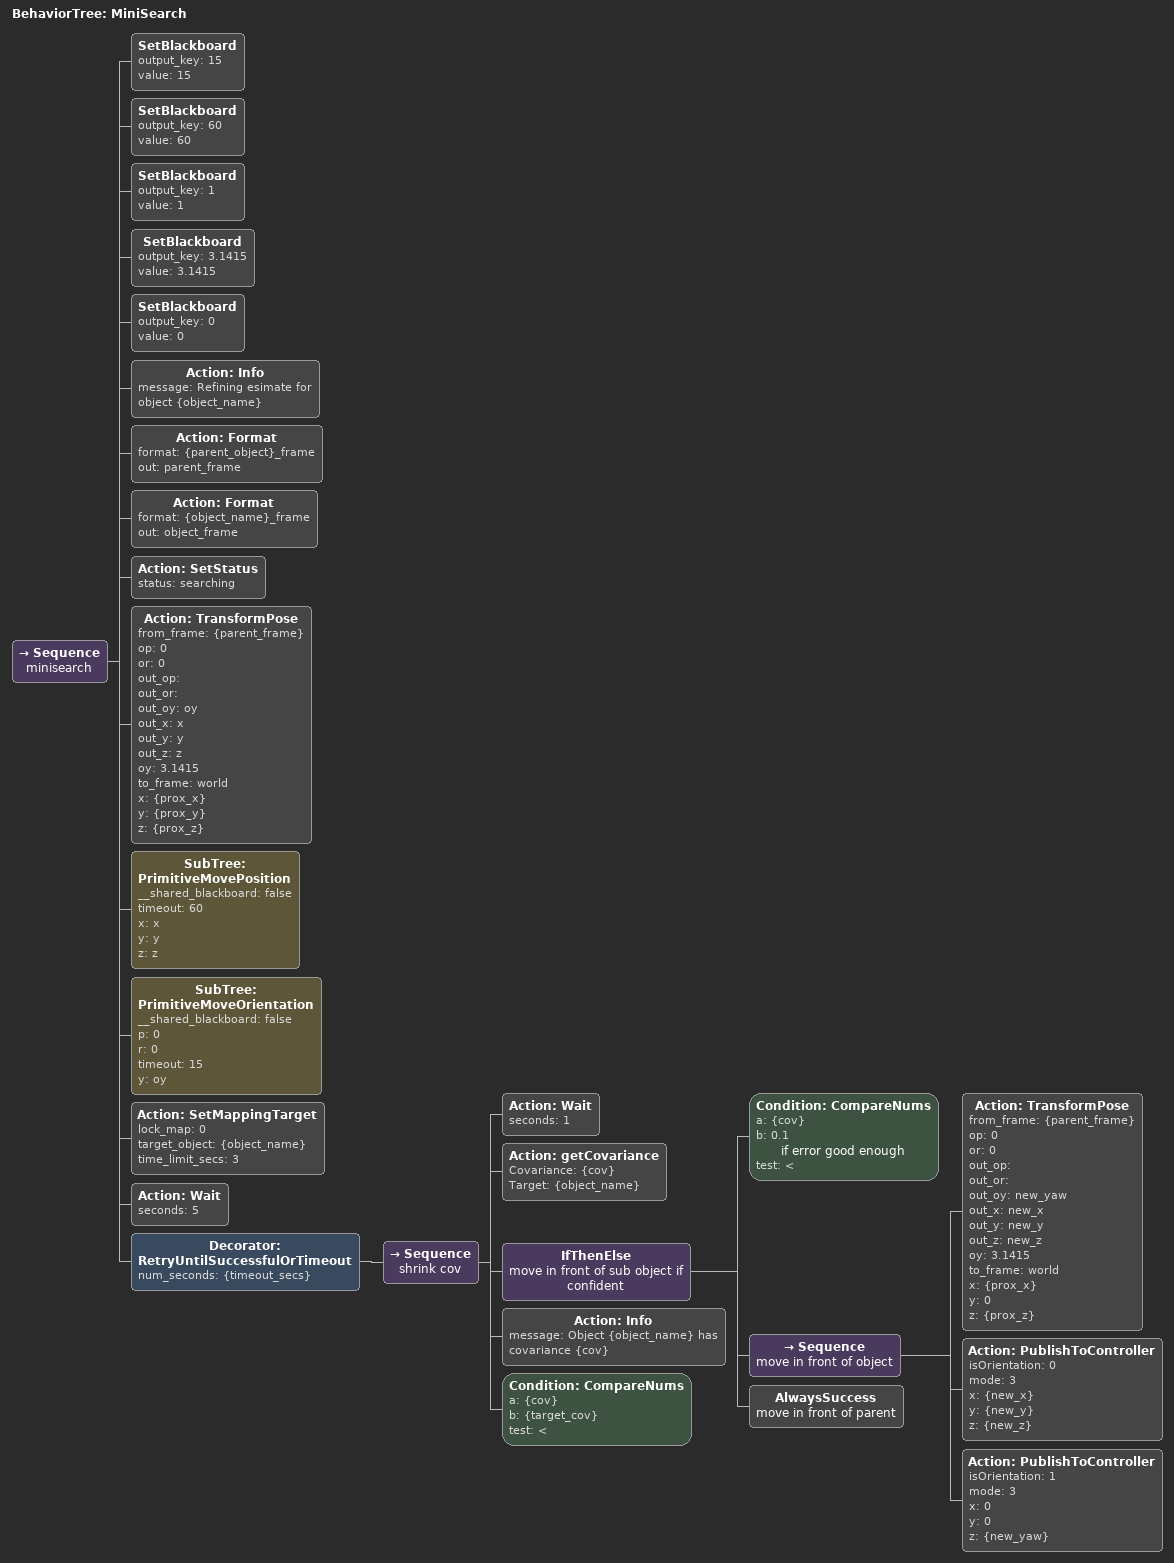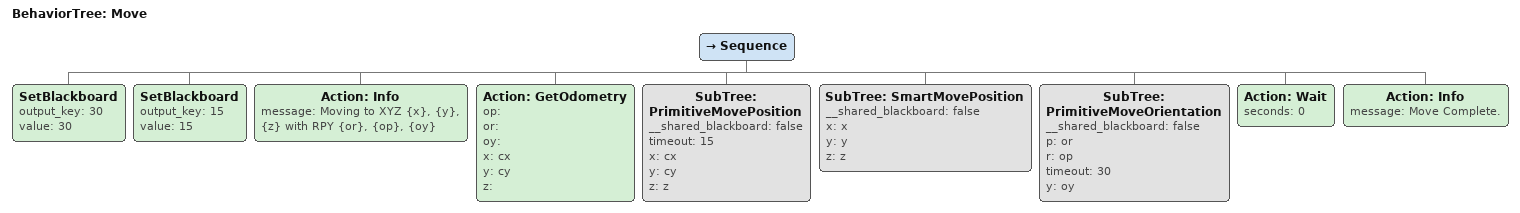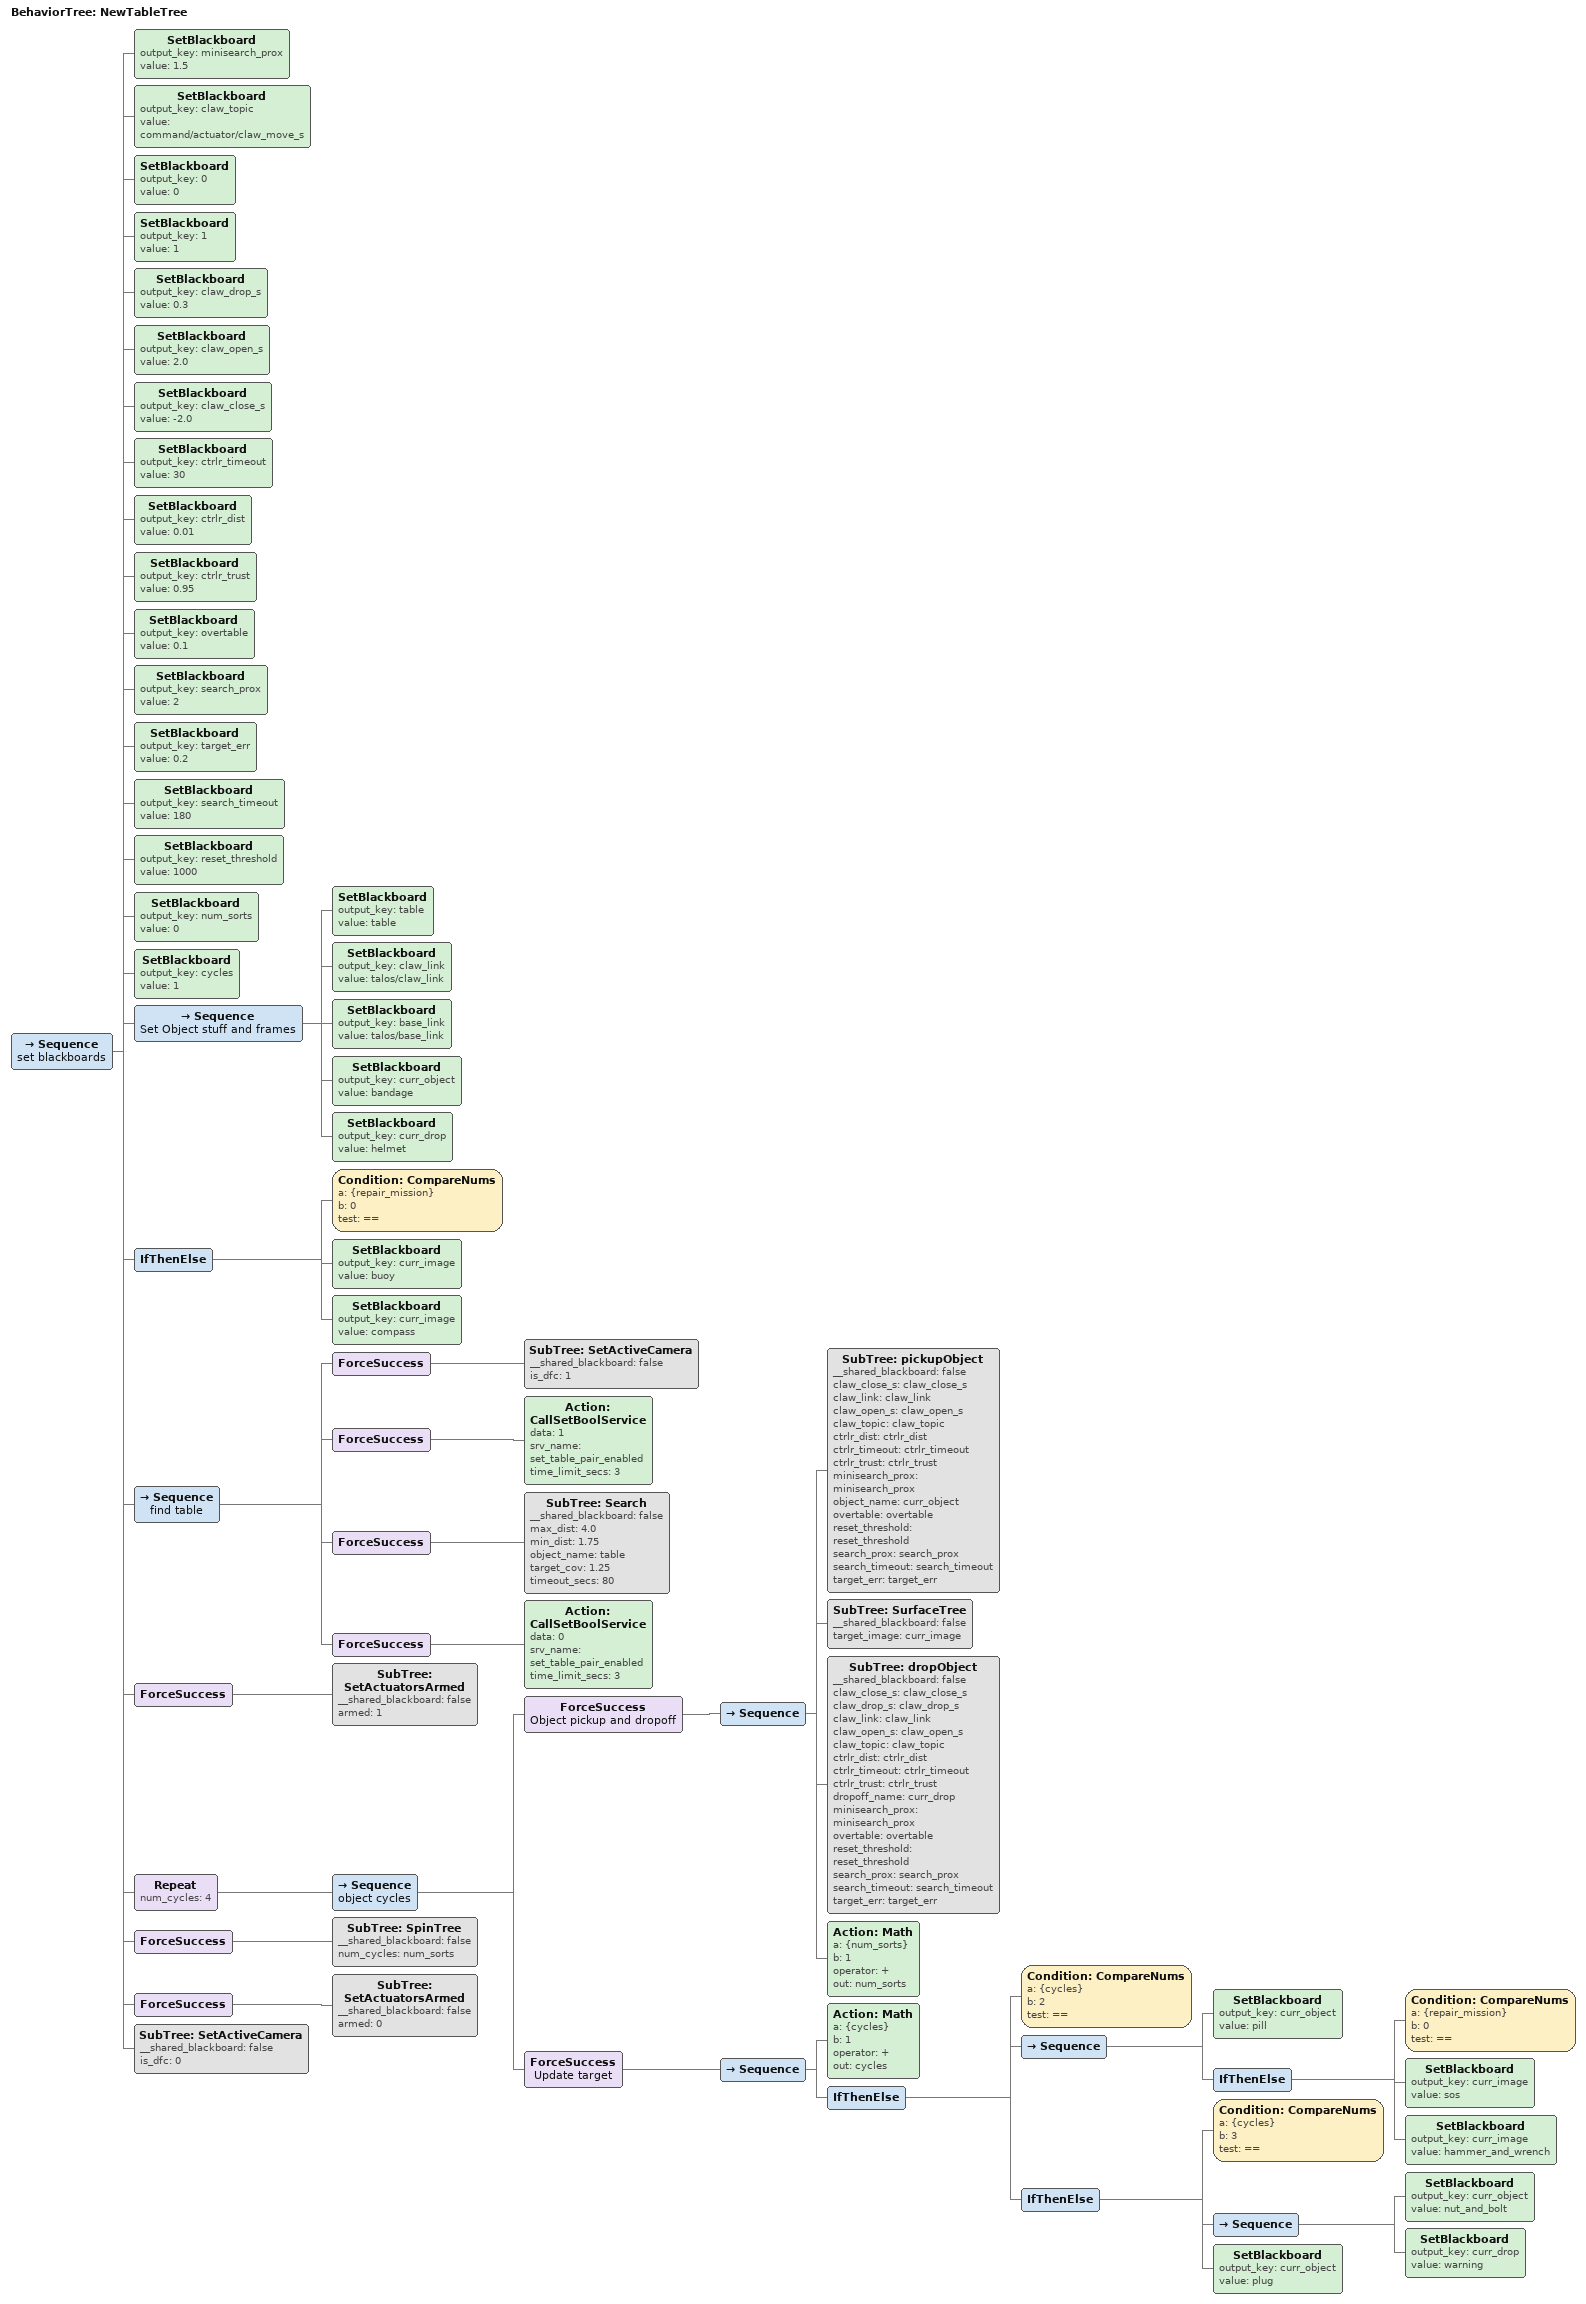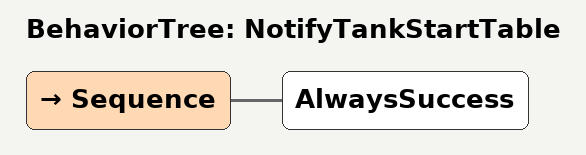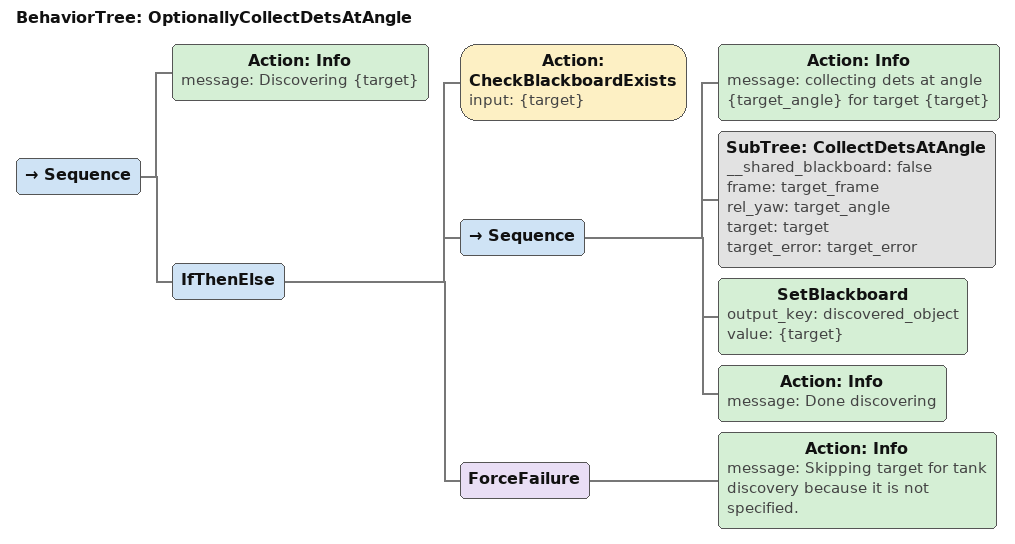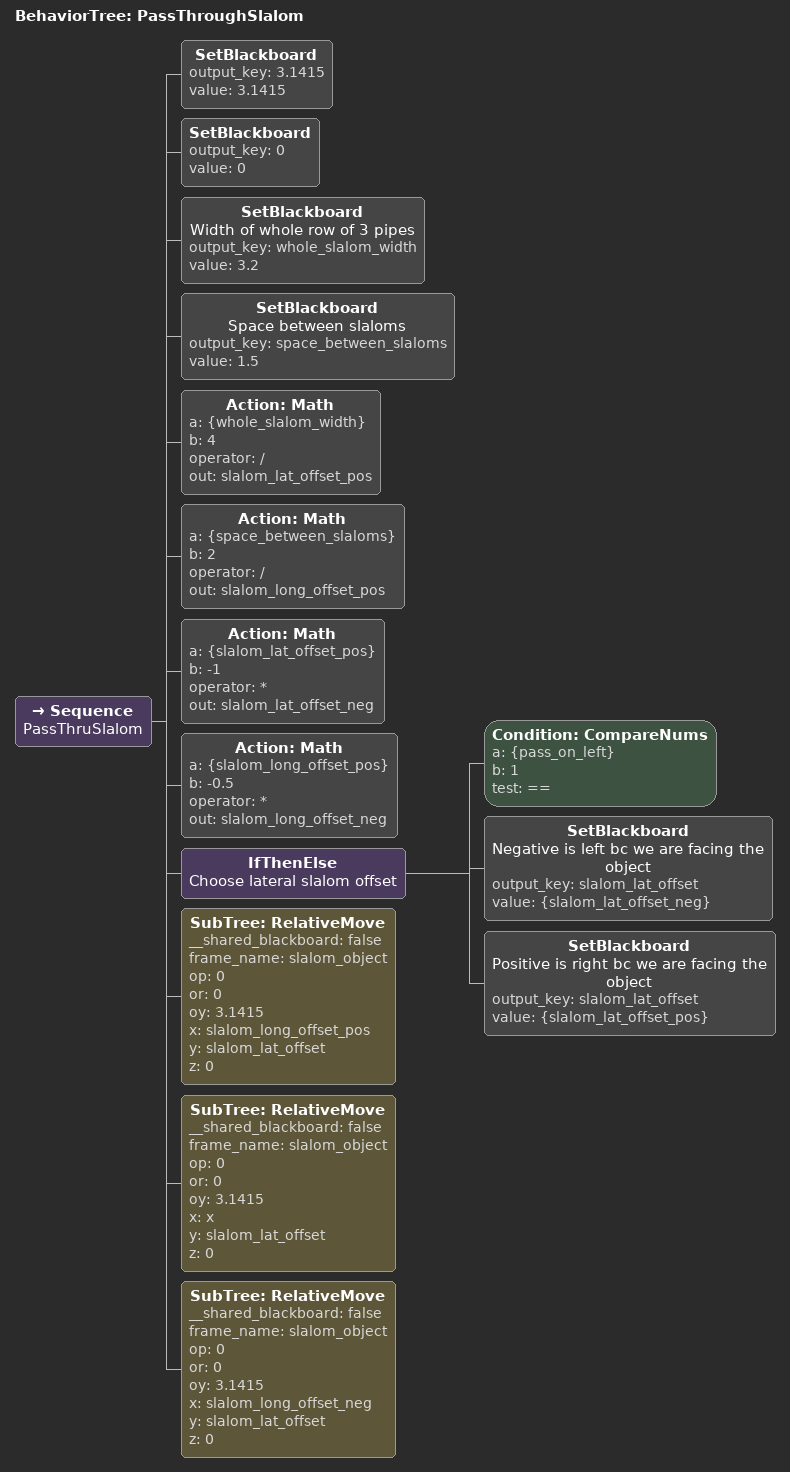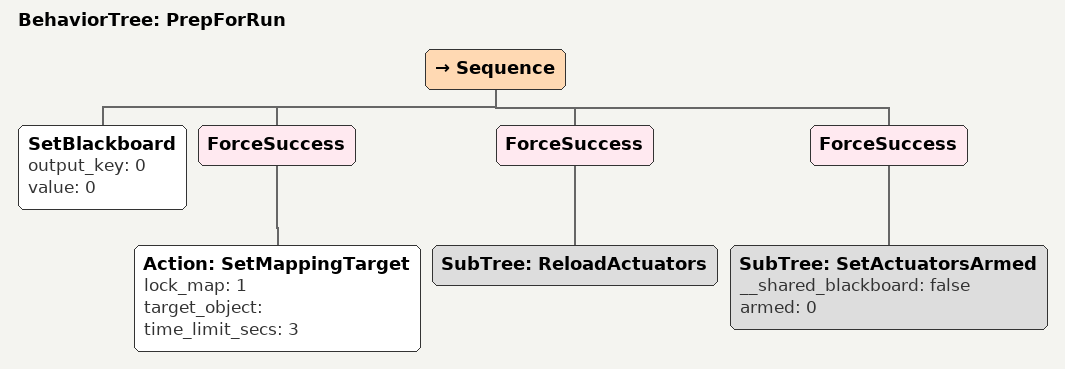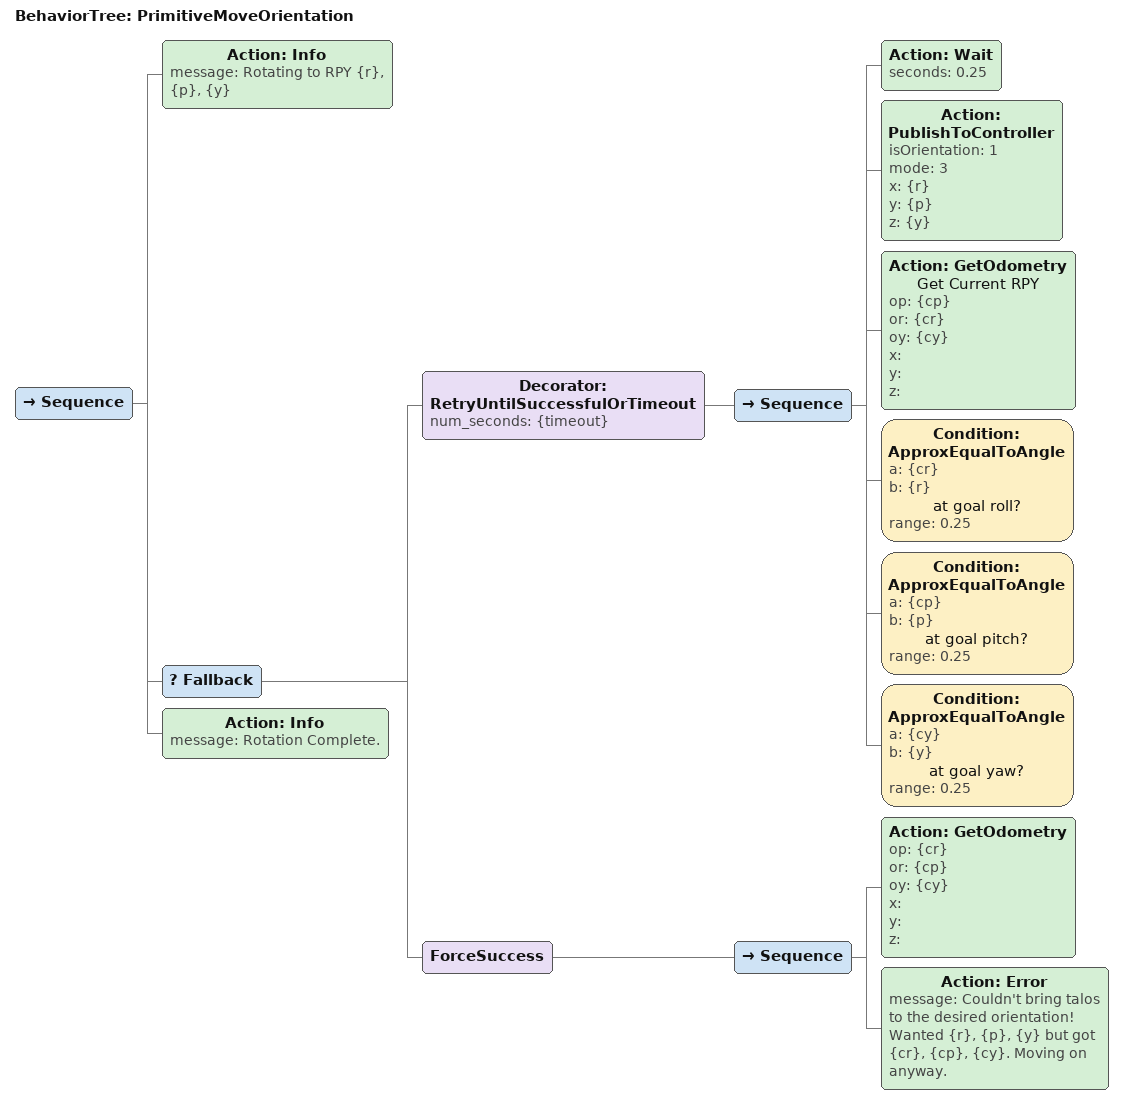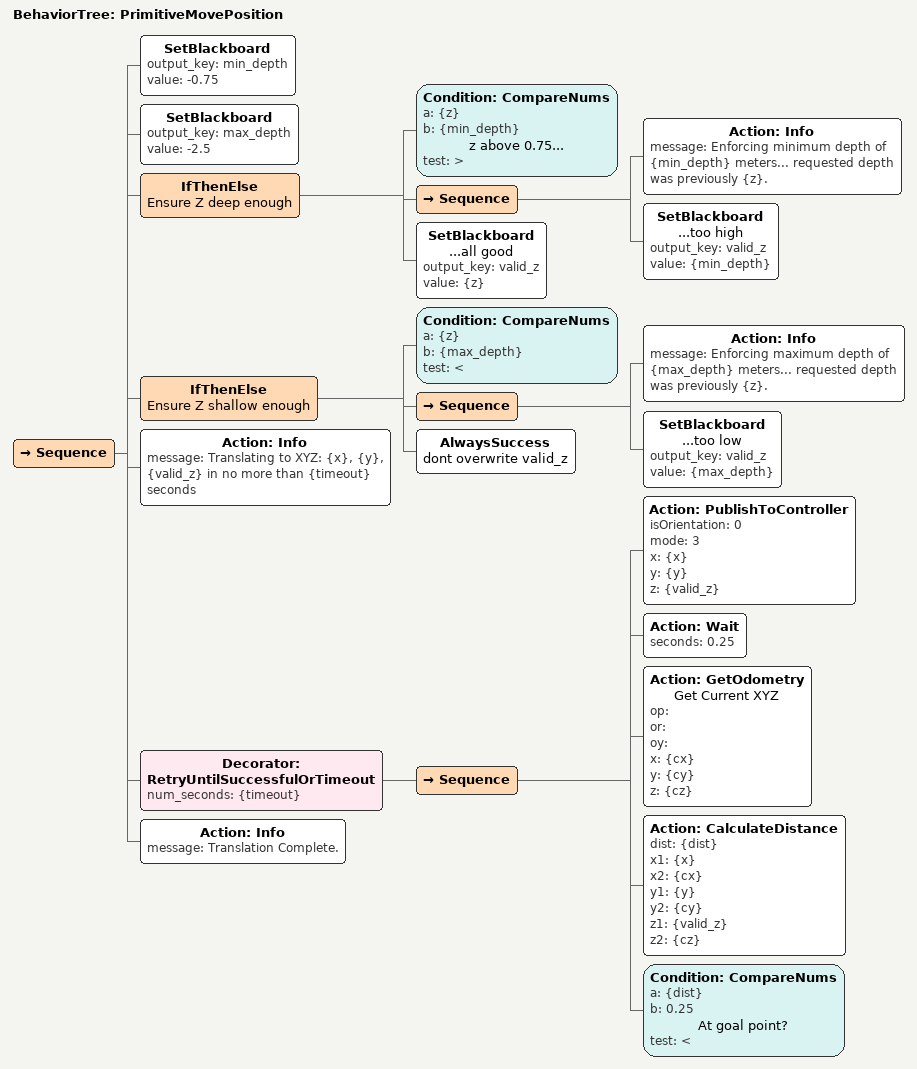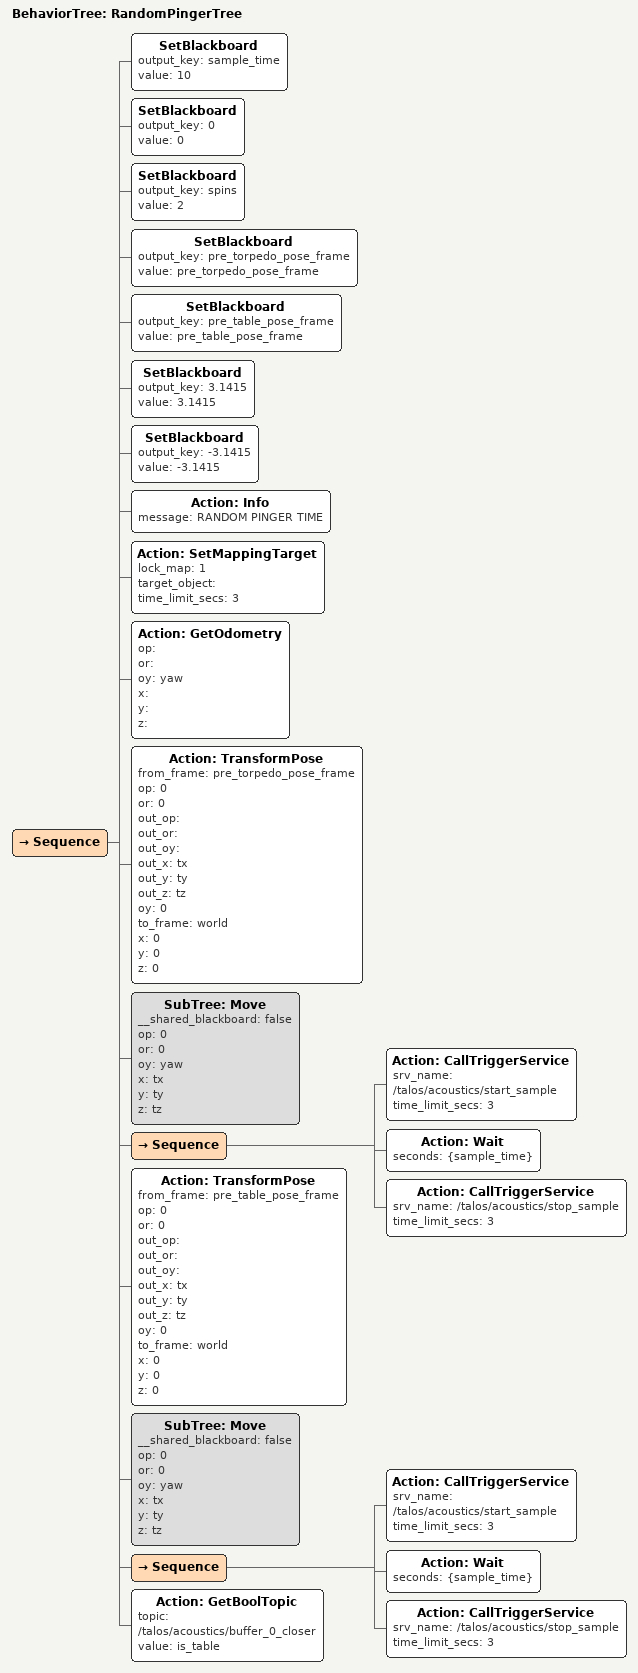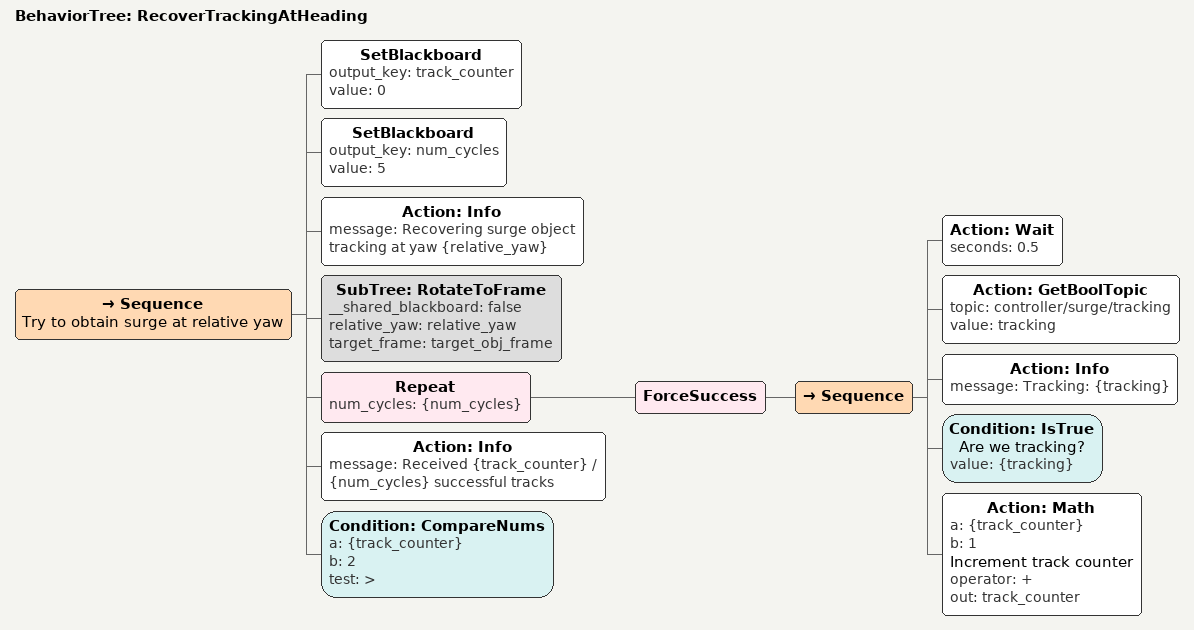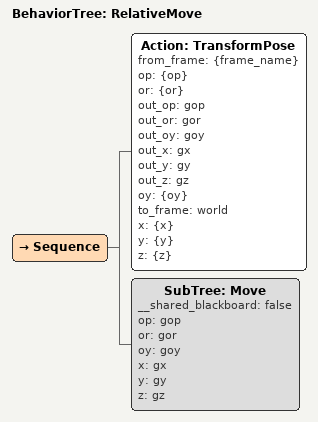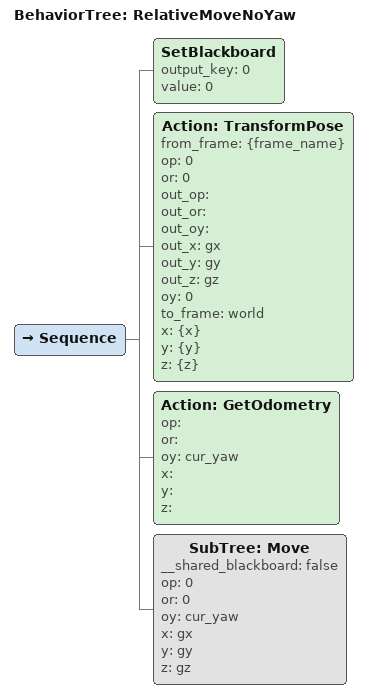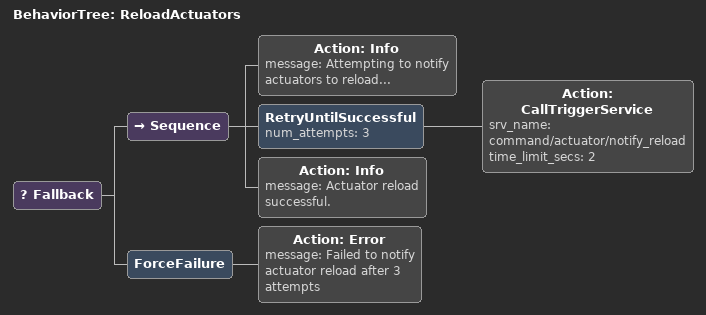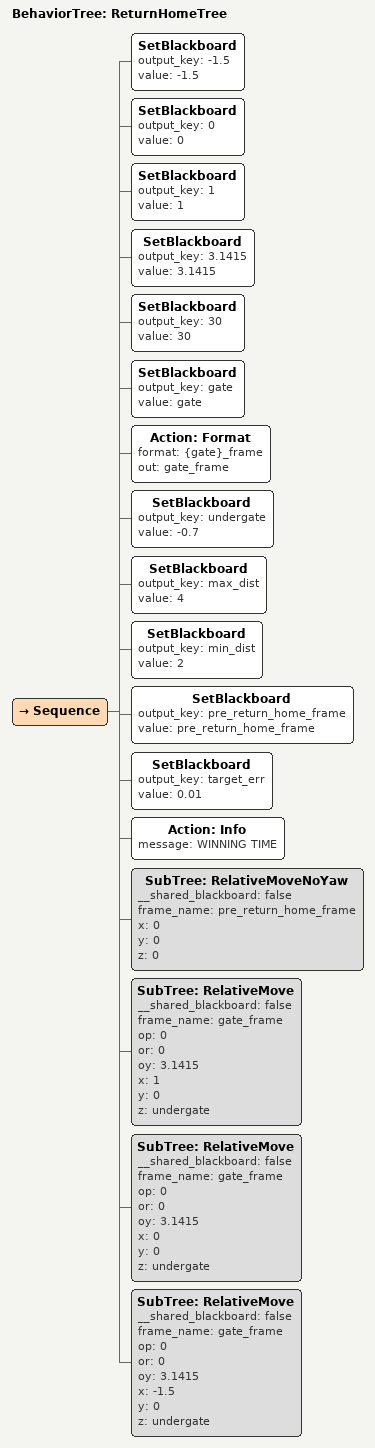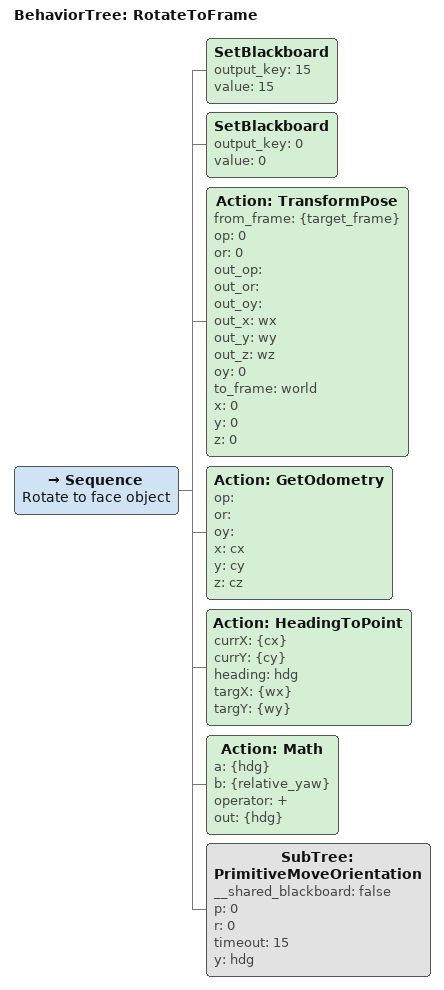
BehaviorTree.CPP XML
<BehaviorTree ID="MiniSearch">
    <Sequence name="minisearch">
        <SetBlackboard output_key="15" value="15"/>
        <SetBlackboard output_key="60" value="60"/>
        <SetBlackboard output_key="1" value="1"/>
        <SetBlackboard output_key="3.1415" value="3.1415"/>
        <SetBlackboard output_key="0" value="0"/>
        <Action ID="Info" message="Refining esimate for object {object_name}"/>
        <Action ID="Format" format="{parent_object}_frame" out="parent_frame"/>
        <Action ID="Format" format="{object_name}_frame" out="object_frame"/>
        <Action ID="SetStatus" status="searching"/>
        <Action ID="TransformPose" from_frame="{parent_frame}" op="0" or="0" out_op="" out_or="" out_oy="oy" out_x="x" out_y="y" out_z="z" oy="3.1415" to_frame="world" x="{prox_x}" y="{prox_y}" z="{prox_z}"/>
        <SubTree ID="PrimitiveMovePosition" __shared_blackboard="false" timeout="60" x="x" y="y" z="z"/>
        <SubTree ID="PrimitiveMoveOrientation" __shared_blackboard="false" p="0" r="0" timeout="15" y="oy"/>
        <Action ID="SetMappingTarget" lock_map="0" target_object="{object_name}" time_limit_secs="3"/>
        <Action ID="Wait" seconds="5"/>
        <Decorator ID="RetryUntilSuccessfulOrTimeout" num_seconds="{timeout_secs}">
            <Sequence name="shrink cov">
                <Action ID="Wait" seconds="1"/>
                <Action Covariance="{cov}" ID="getCovariance" Target="{object_name}"/>
                <IfThenElse name="move in front of sub object if confident">
                    <Condition ID="CompareNums" a="{cov}" b="0.1" name="if error good enough" test="&lt;"/>
                    <Sequence name="move in front of object">
                        <Action ID="TransformPose" from_frame="{parent_frame}" op="0" or="0" out_op="" out_or="" out_oy="new_yaw" out_x="new_x" out_y="new_y" out_z="new_z" oy="3.1415" to_frame="world" x="{prox_x}" y="0" z="{prox_z}"/>
                        <Action ID="PublishToController" isOrientation="0" mode="3" x="{new_x}" y="{new_y}" z="{new_z}"/>
                        <Action ID="PublishToController" isOrientation="1" mode="3" x="0" y="0" z="{new_yaw}"/>
                    </Sequence>
                    <AlwaysSuccess name="move in front of parent"/>
                </IfThenElse>
                <Action ID="Info" message="Object {object_name} has covariance {cov}"/>
                <Condition ID="CompareNums" a="{cov}" b="{target_cov}" test="&lt;"/>
            </Sequence>
        </Decorator>
    </Sequence>
</BehaviorTree>

<BehaviorTree ID="Move">
    <Sequence>
        <SetBlackboard output_key="30" value="30"/>
        <SetBlackboard output_key="15" value="15"/>
        <Action ID="Info" message="Moving to XYZ {x}, {y}, {z} with RPY {or}, {op}, {oy}"/>
        <Action ID="GetOdometry" op="" or="" oy="" x="cx" y="cy" z=""/>
        <SubTree ID="PrimitiveMovePosition" __shared_blackboard="false" timeout="15" x="cx" y="cy" z="z"/>
        <SubTree ID="SmartMovePosition" __shared_blackboard="false" x="x" y="y" z="z"/>
        <SubTree ID="PrimitiveMoveOrientation" __shared_blackboard="false" p="or" r="op" timeout="30" y="oy"/>
        <Action ID="Wait" seconds="0"/>
        <Action ID="Info" message="Move Complete."/>
    </Sequence>
</BehaviorTree>

<BehaviorTree ID="NewTableTree">
    <Sequence name="set blackboards">
        <SetBlackboard output_key="minisearch_prox" value="1.5"/>
        <SetBlackboard output_key="claw_topic" value="command/actuator/claw_move_s"/>
        <SetBlackboard output_key="0" value="0"/>
        <SetBlackboard output_key="1" value="1"/>
        <SetBlackboard output_key="claw_drop_s" value="0.3"/>
        <SetBlackboard output_key="claw_open_s" value="2.0"/>
        <SetBlackboard output_key="claw_close_s" value="-2.0"/>
        <SetBlackboard output_key="ctrlr_timeout" value="30"/>
        <SetBlackboard output_key="ctrlr_dist" value="0.01"/>
        <SetBlackboard output_key="ctrlr_trust" value="0.95"/>
        <SetBlackboard output_key="overtable" value="0.1"/>
        <SetBlackboard output_key="search_prox" value="2"/>
        <SetBlackboard output_key="target_err" value="0.2"/>
        <SetBlackboard output_key="search_timeout" value="180"/>
        <SetBlackboard output_key="reset_threshold" value="1000"/>
        <SetBlackboard output_key="num_sorts" value="0"/>
        <SetBlackboard output_key="cycles" value="1"/>
        <Sequence name="Set Object stuff and frames">
            <SetBlackboard output_key="table" value="table"/>
            <SetBlackboard output_key="claw_link" value="talos/claw_link"/>
            <SetBlackboard output_key="base_link" value="talos/base_link"/>
            <SetBlackboard output_key="curr_object" value="bandage"/>
            <SetBlackboard output_key="curr_drop" value="helmet"/>
        </Sequence>
        <IfThenElse>
            <Condition ID="CompareNums" a="{repair_mission}" b="0" test="=="/>
            <SetBlackboard output_key="curr_image" value="buoy"/>
            <SetBlackboard output_key="curr_image" value="compass"/>
        </IfThenElse>
        <Sequence name="find table">
            <ForceSuccess>
                <SubTree ID="SetActiveCamera" __shared_blackboard="false" is_dfc="1"/>
            </ForceSuccess>
            <ForceSuccess>
                <Action ID="CallSetBoolService" data="1" srv_name="set_table_pair_enabled" time_limit_secs="3"/>
            </ForceSuccess>
            <ForceSuccess>
                <SubTree ID="Search" __shared_blackboard="false" max_dist="4.0" min_dist="1.75" object_name="table" target_cov="1.25" timeout_secs="80"/>
            </ForceSuccess>
            <ForceSuccess>
                <Action ID="CallSetBoolService" data="0" srv_name="set_table_pair_enabled" time_limit_secs="3"/>
            </ForceSuccess>
        </Sequence>
        <ForceSuccess>
            <SubTree ID="SetActuatorsArmed" __shared_blackboard="false" armed="1"/>
        </ForceSuccess>
        <Repeat num_cycles="4">
            <Sequence name="object cycles">
                <ForceSuccess name="Object pickup and dropoff">
                    <Sequence>
                        <SubTree ID="pickupObject" __shared_blackboard="false" claw_close_s="claw_close_s" claw_link="claw_link" claw_open_s="claw_open_s" claw_topic="claw_topic" ctrlr_dist="ctrlr_dist" ctrlr_timeout="ctrlr_timeout" ctrlr_trust="ctrlr_trust" minisearch_prox="minisearch_prox" object_name="curr_object" overtable="overtable" reset_threshold="reset_threshold" search_prox="search_prox" search_timeout="search_timeout" target_err="target_err"/>
                        <SubTree ID="SurfaceTree" __shared_blackboard="false" target_image="curr_image"/>
                        <SubTree ID="dropObject" __shared_blackboard="false" claw_close_s="claw_close_s" claw_drop_s="claw_drop_s" claw_link="claw_link" claw_open_s="claw_open_s" claw_topic="claw_topic" ctrlr_dist="ctrlr_dist" ctrlr_timeout="ctrlr_timeout" ctrlr_trust="ctrlr_trust" dropoff_name="curr_drop" minisearch_prox="minisearch_prox" overtable="overtable" reset_threshold="reset_threshold" search_prox="search_prox" search_timeout="search_timeout" target_err="target_err"/>
                        <Action ID="Math" a="{num_sorts}" b="1" operator="+" out="num_sorts"/>
                    </Sequence>
                </ForceSuccess>
                <ForceSuccess name="Update target">
                    <Sequence>
                        <Action ID="Math" a="{cycles}" b="1" operator="+" out="cycles"/>
                        <IfThenElse>
                            <Condition ID="CompareNums" a="{cycles}" b="2" test="=="/>
                            <Sequence>
                                <SetBlackboard output_key="curr_object" value="pill"/>
                                <IfThenElse>
                                    <Condition ID="CompareNums" a="{repair_mission}" b="0" test="=="/>
                                    <SetBlackboard output_key="curr_image" value="sos"/>
                                    <SetBlackboard output_key="curr_image" value="hammer_and_wrench"/>
                                </IfThenElse>
                            </Sequence>
                            <IfThenElse>
                                <Condition ID="CompareNums" a="{cycles}" b="3" test="=="/>
                                <Sequence>
                                    <SetBlackboard output_key="curr_object" value="nut_and_bolt"/>
                                    <SetBlackboard output_key="curr_drop" value="warning"/>
                                </Sequence>
                                <SetBlackboard output_key="curr_object" value="plug"/>
                            </IfThenElse>
                        </IfThenElse>
                    </Sequence>
                </ForceSuccess>
            </Sequence>
        </Repeat>
        <ForceSuccess>
            <SubTree ID="SpinTree" __shared_blackboard="false" num_cycles="num_sorts"/>
        </ForceSuccess>
        <ForceSuccess>
            <SubTree ID="SetActuatorsArmed" __shared_blackboard="false" armed="0"/>
        </ForceSuccess>
        <SubTree ID="SetActiveCamera" __shared_blackboard="false" is_dfc="0"/>
    </Sequence>
</BehaviorTree>

<BehaviorTree ID="NotifyTankStartTable">
    <Sequence>
        <AlwaysSuccess/>
    </Sequence>
</BehaviorTree>

<BehaviorTree ID="OptionallyCollectDetsAtAngle">
    <Sequence>
        <Action ID="Info" message="Discovering {target}"/>
        <IfThenElse>
            <Action ID="CheckBlackboardExists" input="{target}"/>
            <Sequence>
                <Action ID="Info" message="collecting dets at angle {target_angle} for target {target}"/>
                <SubTree ID="CollectDetsAtAngle" __shared_blackboard="false" frame="target_frame" rel_yaw="target_angle" target="target" target_error="target_error"/>
                <SetBlackboard output_key="discovered_object" value="{target}"/>
                <Action ID="Info" message="Done discovering"/>
            </Sequence>
            <ForceFailure>
                <Action ID="Info" message="Skipping target for tank discovery because it is not specified."/>
            </ForceFailure>
        </IfThenElse>
    </Sequence>
</BehaviorTree>

<BehaviorTree ID="PassThroughSlalom">
    <Sequence name="PassThruSlalom">
        <SetBlackboard output_key="3.1415" value="3.1415"/>
        <SetBlackboard output_key="0" value="0"/>
        <SetBlackboard name="Width of whole row of 3 pipes" output_key="whole_slalom_width" value="3.2"/>
        <SetBlackboard name="Space between slaloms" output_key="space_between_slaloms" value="1.5"/>
        <Action ID="Math" a="{whole_slalom_width}" b="4" operator="/" out="slalom_lat_offset_pos"/>
        <Action ID="Math" a="{space_between_slaloms}" b="2" operator="/" out="slalom_long_offset_pos"/>
        <Action ID="Math" a="{slalom_lat_offset_pos}" b="-1" operator="*" out="slalom_lat_offset_neg"/>
        <Action ID="Math" a="{slalom_long_offset_pos}" b="-0.5" operator="*" out="slalom_long_offset_neg"/>
        <IfThenElse name="Choose lateral slalom offset">
            <Condition ID="CompareNums" a="{pass_on_left}" b="1" test="=="/>
            <SetBlackboard name="Negative is left bc we are facing the object" output_key="slalom_lat_offset" value="{slalom_lat_offset_neg}"/>
            <SetBlackboard name="Positive is right bc we are facing the object" output_key="slalom_lat_offset" value="{slalom_lat_offset_pos}"/>
        </IfThenElse>
        <SubTree ID="RelativeMove" __shared_blackboard="false" frame_name="slalom_object" op="0" or="0" oy="3.1415" x="slalom_long_offset_pos" y="slalom_lat_offset" z="0"/>
        <SubTree ID="RelativeMove" __shared_blackboard="false" frame_name="slalom_object" op="0" or="0" oy="3.1415" x="x" y="slalom_lat_offset" z="0"/>
        <SubTree ID="RelativeMove" __shared_blackboard="false" frame_name="slalom_object" op="0" or="0" oy="3.1415" x="slalom_long_offset_neg" y="slalom_lat_offset" z="0"/>
    </Sequence>
</BehaviorTree>

<BehaviorTree ID="PrepForRun">
    <Sequence>
        <SetBlackboard output_key="0" value="0"/>
        <ForceSuccess>
            <Action ID="SetMappingTarget" lock_map="1" target_object="" time_limit_secs="3"/>
        </ForceSuccess>
        <ForceSuccess>
            <SubTree ID="ReloadActuators"/>
        </ForceSuccess>
        <ForceSuccess>
            <SubTree ID="SetActuatorsArmed" __shared_blackboard="false" armed="0"/>
        </ForceSuccess>
    </Sequence>
</BehaviorTree>

<BehaviorTree ID="PrimitiveMoveOrientation">
    <Sequence>
        <Action ID="Info" message="Rotating to RPY {r}, {p}, {y}"/>
        <Fallback>
            <Decorator ID="RetryUntilSuccessfulOrTimeout" num_seconds="{timeout}">
                <Sequence>
                    <Action ID="Wait" seconds="0.25"/>
                    <Action ID="PublishToController" isOrientation="1" mode="3" x="{r}" y="{p}" z="{y}"/>
                    <Action ID="GetOdometry" name="Get Current RPY" op="{cp}" or="{cr}" oy="{cy}" x="" y="" z=""/>
                    <Condition ID="ApproxEqualToAngle" a="{cr}" b="{r}" name="at goal roll?" range="0.25"/>
                    <Condition ID="ApproxEqualToAngle" a="{cp}" b="{p}" name="at goal pitch?" range="0.25"/>
                    <Condition ID="ApproxEqualToAngle" a="{cy}" b="{y}" name="at goal yaw?" range="0.25"/>
                </Sequence>
            </Decorator>
            <ForceSuccess>
                <Sequence>
                    <Action ID="GetOdometry" op="{cr}" or="{cp}" oy="{cy}" x="" y="" z=""/>
                    <Action ID="Error" message="Couldn't bring talos to the desired orientation! Wanted {r}, {p}, {y} but got {cr}, {cp}, {cy}. Moving on anyway."/>
                </Sequence>
            </ForceSuccess>
        </Fallback>
        <Action ID="Info" message="Rotation Complete."/>
    </Sequence>
</BehaviorTree>

<BehaviorTree ID="PrimitiveMovePosition">
    <Sequence>
        <SetBlackboard output_key="min_depth" value="-0.75"/>
        <SetBlackboard output_key="max_depth" value="-2.5"/>
        <IfThenElse name="Ensure Z deep enough">
            <Condition ID="CompareNums" a="{z}" b="{min_depth}" name="z above 0.75..." test=">"/>
            <Sequence>
                <Action ID="Info" message="Enforcing minimum depth of {min_depth} meters... requested depth was previously {z}."/>
                <SetBlackboard name="...too high" output_key="valid_z" value="{min_depth}"/>
            </Sequence>
            <SetBlackboard name="...all good" output_key="valid_z" value="{z}"/>
        </IfThenElse>
        <IfThenElse name="Ensure Z shallow enough">
            <Condition ID="CompareNums" a="{z}" b="{max_depth}" test="&lt;"/>
            <Sequence>
                <Action ID="Info" message="Enforcing maximum depth of {max_depth} meters... requested depth was previously {z}."/>
                <SetBlackboard name="...too low" output_key="valid_z" value="{max_depth}"/>
            </Sequence>
            <AlwaysSuccess name="dont overwrite valid_z"/>
        </IfThenElse>
        <Action ID="Info" message="Translating to XYZ: {x}, {y}, {valid_z} in no more than {timeout} seconds"/>
        <Decorator ID="RetryUntilSuccessfulOrTimeout" num_seconds="{timeout}">
            <Sequence>
                <Action ID="PublishToController" isOrientation="0" mode="3" x="{x}" y="{y}" z="{valid_z}"/>
                <Action ID="Wait" seconds="0.25"/>
                <Action ID="GetOdometry" name="Get Current XYZ" op="" or="" oy="" x="{cx}" y="{cy}" z="{cz}"/>
                <Action ID="CalculateDistance" dist="{dist}" x1="{x}" x2="{cx}" y1="{y}" y2="{cy}" z1="{valid_z}" z2="{cz}"/>
                <Condition ID="CompareNums" a="{dist}" b="0.25" name="At goal point?" test="&lt;"/>
            </Sequence>
        </Decorator>
        <Action ID="Info" message="Translation Complete."/>
    </Sequence>
</BehaviorTree>

<BehaviorTree ID="RandomPingerTree">
    <Sequence>
        <SetBlackboard output_key="sample_time" value="10"/>
        <SetBlackboard output_key="0" value="0"/>
        <SetBlackboard output_key="spins" value="2"/>
        <SetBlackboard output_key="pre_torpedo_pose_frame" value="pre_torpedo_pose_frame"/>
        <SetBlackboard output_key="pre_table_pose_frame" value="pre_table_pose_frame"/>
        <SetBlackboard output_key="3.1415" value="3.1415"/>
        <SetBlackboard output_key="-3.1415" value="-3.1415"/>
        <Action ID="Info" message="RANDOM PINGER TIME"/>
        <Action ID="SetMappingTarget" lock_map="1" target_object="" time_limit_secs="3"/>
        <Action ID="GetOdometry" op="" or="" oy="yaw" x="" y="" z=""/>
        <Action ID="TransformPose" from_frame="pre_torpedo_pose_frame" op="0" or="0" out_op="" out_or="" out_oy="" out_x="tx" out_y="ty" out_z="tz" oy="0" to_frame="world" x="0" y="0" z="0"/>
        <SubTree ID="Move" __shared_blackboard="false" op="0" or="0" oy="yaw" x="tx" y="ty" z="tz"/>
        <Sequence>
            <Action ID="CallTriggerService" srv_name="/talos/acoustics/start_sample" time_limit_secs="3"/>
            <Action ID="Wait" seconds="{sample_time}"/>
            <Action ID="CallTriggerService" srv_name="/talos/acoustics/stop_sample" time_limit_secs="3"/>
        </Sequence>
        <Action ID="TransformPose" from_frame="pre_table_pose_frame" op="0" or="0" out_op="" out_or="" out_oy="" out_x="tx" out_y="ty" out_z="tz" oy="0" to_frame="world" x="0" y="0" z="0"/>
        <SubTree ID="Move" __shared_blackboard="false" op="0" or="0" oy="yaw" x="tx" y="ty" z="tz"/>
        <Sequence>
            <Action ID="CallTriggerService" srv_name="/talos/acoustics/start_sample" time_limit_secs="3"/>
            <Action ID="Wait" seconds="{sample_time}"/>
            <Action ID="CallTriggerService" srv_name="/talos/acoustics/stop_sample" time_limit_secs="3"/>
        </Sequence>
        <Action ID="GetBoolTopic" topic="/talos/acoustics/buffer_0_closer" value="is_table"/>
    </Sequence>
</BehaviorTree>

<BehaviorTree ID="RecoverTrackingAtHeading">
    <Sequence name="Try to obtain surge at relative yaw">
        <SetBlackboard output_key="track_counter" value="0"/>
        <SetBlackboard output_key="num_cycles" value="5"/>
        <Action ID="Info" message="Recovering surge object tracking at yaw {relative_yaw}"/>
        <SubTree ID="RotateToFrame" __shared_blackboard="false" relative_yaw="relative_yaw" target_frame="target_obj_frame"/>
        <Repeat num_cycles="{num_cycles}">
            <ForceSuccess>
                <Sequence>
                    <Action ID="Wait" seconds="0.5"/>
                    <Action ID="GetBoolTopic" topic="controller/surge/tracking" value="tracking"/>
                    <Action ID="Info" message="Tracking: {tracking}"/>
                    <Condition ID="IsTrue" name="Are we tracking?" value="{tracking}"/>
                    <Action ID="Math" a="{track_counter}" b="1" name="Increment track counter" operator="+" out="track_counter"/>
                </Sequence>
            </ForceSuccess>
        </Repeat>
        <Action ID="Info" message="Received {track_counter} / {num_cycles} successful tracks"/>
        <Condition ID="CompareNums" a="{track_counter}" b="2" test=">"/>
    </Sequence>
</BehaviorTree>

<BehaviorTree ID="RelativeMove">
    <Sequence>
        <Action ID="TransformPose" from_frame="{frame_name}" op="{op}" or="{or}" out_op="gop" out_or="gor" out_oy="goy" out_x="gx" out_y="gy" out_z="gz" oy="{oy}" to_frame="world" x="{x}" y="{y}" z="{z}"/>
        <SubTree ID="Move" __shared_blackboard="false" op="gop" or="gor" oy="goy" x="gx" y="gy" z="gz"/>
    </Sequence>
</BehaviorTree>

<BehaviorTree ID="RelativeMoveNoYaw">
    <Sequence>
        <SetBlackboard output_key="0" value="0"/>
        <Action ID="TransformPose" from_frame="{frame_name}" op="0" or="0" out_op="" out_or="" out_oy="" out_x="gx" out_y="gy" out_z="gz" oy="0" to_frame="world" x="{x}" y="{y}" z="{z}"/>
        <Action ID="GetOdometry" op="" or="" oy="cur_yaw" x="" y="" z=""/>
        <SubTree ID="Move" __shared_blackboard="false" op="0" or="0" oy="cur_yaw" x="gx" y="gy" z="gz"/>
    </Sequence>
</BehaviorTree>

<BehaviorTree ID="ReloadActuators">
    <Fallback>
        <Sequence>
            <Action ID="Info" message="Attempting to notify actuators to reload..."/>
            <RetryUntilSuccessful num_attempts="3">
                <Action ID="CallTriggerService" srv_name="command/actuator/notify_reload" time_limit_secs="2"/>
            </RetryUntilSuccessful>
            <Action ID="Info" message="Actuator reload successful."/>
        </Sequence>
        <ForceFailure>
            <Action ID="Error" message="Failed to notify actuator reload after 3 attempts"/>
        </ForceFailure>
    </Fallback>
</BehaviorTree>

<BehaviorTree ID="ReturnHomeTree">
    <Sequence>
        <SetBlackboard output_key="-1.5" value="-1.5"/>
        <SetBlackboard output_key="0" value="0"/>
        <SetBlackboard output_key="1" value="1"/>
        <SetBlackboard output_key="3.1415" value="3.1415"/>
        <SetBlackboard output_key="30" value="30"/>
        <SetBlackboard output_key="gate" value="gate"/>
        <Action ID="Format" format="{gate}_frame" out="gate_frame"/>
        <SetBlackboard output_key="undergate" value="-0.7"/>
        <SetBlackboard output_key="max_dist" value="4"/>
        <SetBlackboard output_key="min_dist" value="2"/>
        <SetBlackboard output_key="pre_return_home_frame" value="pre_return_home_frame"/>
        <SetBlackboard output_key="target_err" value="0.01"/>
        <Action ID="Info" message="WINNING TIME"/>
        <SubTree ID="RelativeMoveNoYaw" __shared_blackboard="false" frame_name="pre_return_home_frame" x="0" y="0" z="0"/>
        <SubTree ID="RelativeMove" __shared_blackboard="false" frame_name="gate_frame" op="0" or="0" oy="3.1415" x="1" y="0" z="undergate"/>
        <SubTree ID="RelativeMove" __shared_blackboard="false" frame_name="gate_frame" op="0" or="0" oy="3.1415" x="0" y="0" z="undergate"/>
        <SubTree ID="RelativeMove" __shared_blackboard="false" frame_name="gate_frame" op="0" or="0" oy="3.1415" x="-1.5" y="0" z="undergate"/>
    </Sequence>
</BehaviorTree>

<BehaviorTree ID="RotateToFrame">
    <Sequence name="Rotate to face object">
        <SetBlackboard output_key="15" value="15"/>
        <SetBlackboard output_key="0" value="0"/>
        <Action ID="TransformPose" from_frame="{target_frame}" op="0" or="0" out_op="" out_or="" out_oy="" out_x="wx" out_y="wy" out_z="wz" oy="0" to_frame="world" x="0" y="0" z="0"/>
        <Action ID="GetOdometry" op="" or="" oy="" x="cx" y="cy" z="cz"/>
        <Action ID="HeadingToPoint" currX="{cx}" currY="{cy}" heading="hdg" targX="{wx}" targY="{wy}"/>
        <Action ID="Math" a="{hdg}" b="{relative_yaw}" operator="+" out="{hdg}"/>
        <SubTree ID="PrimitiveMoveOrientation" __shared_blackboard="false" p="0" r="0" timeout="15" y="hdg"/>
    </Sequence>
</BehaviorTree>
